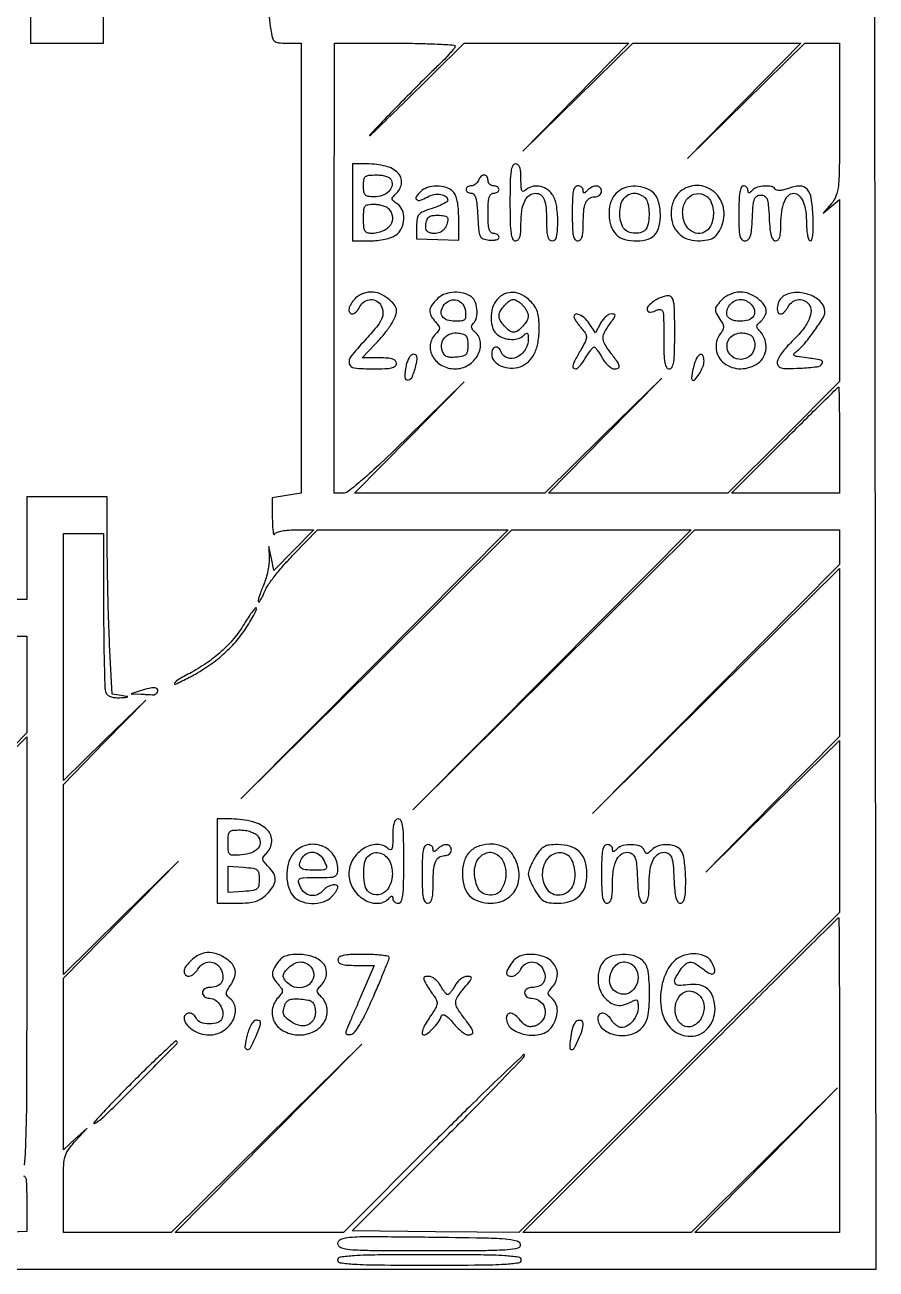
# Model space of a CAD drawing. Extents: x 24 to 558, y 17 to 570.
# Drawn here: x 325.5 to 558, y 17 to 357 of the extents above; entities that cross this region are included whole.
import ezdxf

# ---------------------------------------------------------------- set-up
doc = ezdxf.new("R2010")
doc.units = 0

msp = doc.modelspace()

# ---------------------------------------------------------------- linework, layer by layer
msp.add_lwpolyline([(24, 272.001848), (24, 17), (291.001934, 17), (558.003868, 17), (557.751934, 271.75), (557.5, 526.5), (290.75, 526.751848), (24, 527.003697)], close=True)
for points in [[(327, 434.5), (327, 352), (337, 352), (347, 352), (347, 379.144605)], [(316.5, 190), (326, 190), (326, 176.762943), (326, 163.525887), (312.25, 149.512967)]]:
    msp.add_lwpolyline(points)
for points in [[(392.253237, 359.147236, 0.024962), (392.641848, 355.75, 0.022536), (393.123008, 353.480004, 0.156488), (393.722959, 352.532351, 0.153675), (394.767743, 352.101692, 0.021507), (397.130842, 352), (401, 352), (401, 290.511818), (401, 229.023635), (397, 228.384009), (393, 227.744384), (393.078947, 222.122192, 0.008655), (393.144065, 220.045748, 0.020997), (393.282867, 218.518706, 0.050647), (393.464834, 217.754787, 0.692617), (393.662281, 217.75, -0.200377), (394.180535, 218.274883, -0.044533), (395.408686, 218.664545, -0.035848), (397.130889, 218.918769, -0.018725), (399.299173, 219), (404.43168, 219), (398.96584, 213.453964), (393.5, 207.907928), (392.832799, 211.203964), (392.165599, 214.5), (392.216951, 211, -0.03846), (392.116187, 209.382371, -0.020099), (391.755979, 207.394812, -0.01987), (391.220269, 205.374629, -0.028636), (390.575571, 203.641914, 0.012405), (389.957582, 202.132702, 0.018949), (389.504622, 200.792598, 0.013996), (389.212122, 199.693347, 0.26), (389.306817, 199.35985, 0.453294), (389.543138, 199.375418, 0.028724), (389.983794, 200.024521, 0.026751), (390.492706, 200.9891, 0.014689), (391.016046, 202.217935, -0.059323), (391.921159, 203.907725, -0.01355), (393.854435, 206.518706, -0.013832), (396.263442, 209.42497, -0.013075), (398.873828, 212.25), (405.446361, 219), (431.468043, 219), (457.489726, 219), (420.994864, 182.25), (384.500002, 145.5), (421.505002, 182.25), (458.510001, 219), (483.000066, 219), (507.490131, 219), (469.495067, 180.75), (431.500002, 142.5), (470.004809, 180.75), (508.509617, 219), (528.254808, 219), (548, 219), (548, 214.255436), (548, 209.510871), (514.25, 175.505437), (480.5, 141.500003), (514.25, 174.994404), (548, 208.488805), (548, 185.504277), (548, 162.519748), (529.75, 144.009884), (511.5, 125.50002), (529.75, 143.489591), (548, 161.479163), (548, 137.98532), (548, 114.491477), (504.226428, 70.726384), (460.452856, 26.961292), (437.654799, 27.230646), (414.856741, 27.5), (438.402244, 51, 0.001924), (447.430811, 60.080753, 0.003107), (455.03893, 67.888422, 0.000563), (461.692232, 74.817249, 0.186537), (461.973874, 75.492499, 0.669538), (461.700637, 75.613582, 0.000581), (454.719852, 68.925343, 0.003153), (446.735949, 61.160852, 0.001832), (437.242645, 51.742499), (412.48529, 27), (389.499998, 27), (366.514707, 27), (392.00735, 52.75), (417.499993, 78.5), (391.492919, 52.75), (365.485845, 27), (350.742923, 27), (336, 27), (336, 37.702393, -0.004739), (336.066358, 44.703233, -0.051373), (336.408738, 47.504696, -0.096011), (337.288219, 49.497053, -0.033713), (339.25, 51.950297), (342.5, 55.495808), (339.25, 52.560813), (336, 49.625818), (336, 73.051537), (336, 96.477256), (351.75, 112.488613), (367.5, 128.499969), (351.75, 113.012084), (336, 97.5242), (336, 123.496453), (336, 149.468706), (347.25, 160.98431), (358.5, 172.499914), (347.25, 161.517011), (336, 150.534108), (336, 184.267054), (336, 218), (341.5, 218), (347, 218), (347, 197.081787, 0.002705), (347.043987, 188.951204, 0.004038), (347.178303, 181.84365, 0.001767), (347.363244, 175.782843, 0.083284), (347.606989, 174.581787, 0.123287), (348.07503, 173.914603, 0.08746), (348.86294, 173.443118, 0.067002), (349.963344, 173.184348, 0.036214), (351.356989, 173.149832, 0.001251), (353.341751, 173.249428, 0.186713), (353.546942, 173.341509, 0.609118), (353.513243, 173.445143, 0.002178), (351.902552, 173.701534), (349.305104, 174.103404), (348.652552, 187.709814, -0.003714), (348.402322, 193.885692, -0.002214), (348.191687, 201.23852, -0.002216), (348.046741, 208.56631, -0.003836), (348, 214.658112), (348, 228), (337, 228), (326, 228), (326, 214), (326, 200), (316.5, 200)], [(312.25, 148.98613), (326, 162.472213), (326, 103.596349, -0.000577), (325.958384, 67.507405, -0.006684), (325.736783, 53.371031, -0.010172), (325.343313, 45.410214, -0.213001)], [(325.161169, 42.533142, -0.214521), (325.714135, 41.815712, -0.053583), (325.953481, 39.940589, -0.004973), (326, 35.263549), (326, 27.31312), (310.25, 26.659891, -0.003283)]]:
    msp.add_lwpolyline(points, format="xyb")
for points in [[(443, 351.148951, -0.174954), (442.814824, 350.635937, -0.008327), (441.604688, 349.226485, -0.012821), (440.069945, 347.584827, -0.0088), (438.25, 345.799475, 0.006387), (435.719027, 343.340469, 0.001611), (431.664907, 339.273557, 0.001644), (427.061539, 334.595141, 0.001659), (422.502873, 329.900524, 0.005627), (419.61573, 326.839268, 0.951849), (419.708234, 326.745118, 0.011484), (422.345117, 329.202734, 0.001142), (428.513595, 335.25), (445.521442, 352), (467.997786, 352), (490.47413, 352), (475.987084, 337.25), (461.500038, 322.5), (476.512126, 337.25), (491.524214, 352), (514.500007, 352), (537.4758, 352), (521.987916, 336.25), (506.500031, 320.5), (522.511387, 336.25), (538.522744, 352), (543.261372, 352), (548, 352), (548, 331.314451, -0.001809), (547.952294, 318.12695, -0.022321), (547.6919, 313.111262, -0.062943), (547.048512, 310.263853, -0.093677), (545.75, 308.071605), (543.5, 305.514308), (545.75, 307.412142), (548, 309.309975), (548, 284.416715), (548, 259.523456), (532.7621, 244.261728), (517.5242, 229), (493.0242, 229), (468.5242, 229), (484.012084, 244.75), (499.499969, 260.5), (483.488613, 244.75), (467.477256, 229), (441.501131, 229), (415.525007, 229), (430.512486, 244.25), (445.499966, 259.5), (429.988255, 244.25, -0.004344), (422.819408, 237.323554, -0.012452), (417.680431, 232.681731, -0.011741), (413.872976, 229.563367, -0.16722), (412.235568, 229), (409.994592, 229), (410.01572, 290.5), (410.036849, 352), (426.518424, 352, -0.00484), (432.838141, 351.938825, -0.008058), (438.158537, 351.750004, -0.002589), (442.676392, 351.493254, -0.396184)], [(415, 308.5), (415, 298), (419.777494, 298, 0.027697), (421.802707, 298.11227, 0.027023), (423.820086, 298.447761, 0.028478), (425.580706, 298.945974, 0.069689), (426.777494, 299.556704, 0.127771), (428.357928, 301.411808, 0.102432), (429.00235, 303.964281, 0.108046), (428.570057, 306.451209, 0.157582), (427.148073, 308.1396, -0.023469), (426.055875, 308.895144, -0.22714), (425.806583, 309.383502, -0.18906), (426.008202, 309.938554, -0.015818), (427.073861, 311.073861, 0.172902), (428.406328, 313.882453, 0.228666), (427.451455, 316.506139, 0.134147), (424.054674, 318.385915, 0.059758), (418.9349, 319), (415, 319)], [(458, 308.5, 0.004841), (458.054606, 302.860051, 0.030643), (458.285714, 300, 0.072528), (458.729954, 298.493192, 0.292784), (459.5, 298, 0.190199), (460.198421, 298.27565, 0.12605), (460.667867, 299.010957, 0.063163), (460.927982, 300.354293, 0.016279), (461, 302.565741, -0.033358), (461.242378, 306.194668, -0.075766), (462.01234, 308.826396, -0.115841), (463.263646, 310.417155, -0.170015), (464.928195, 311, -0.157761), (466.387123, 310.527928, -0.146455), (467.345448, 309.277902, -0.073577), (467.86049, 306.934403, -0.017363), (468, 302.918213, 0.014442), (468.069726, 300.504676, 0.059637), (468.326247, 299.069702, 0.123436), (468.794513, 298.291443, 0.198422), (469.5, 298, 0.370993), (470.749981, 299.075496, 0.038574), (471.054282, 303.255393, 0.040787), (470.66211, 307.806097, 0.111336), (469.443296, 310.777494, 0.10565), (467.912287, 312.201676, 0.099958), (465.902549, 312.911448, 0.104704), (463.852563, 312.770992, 0.127774), (462.2, 311.8, -0.154285), (461.63867, 311.508307, -0.354686), (461.25, 311.725, -0.084697), (461.0451, 312.679231, -0.010632), (461, 314.8, 0.018678), (460.925176, 316.802278, 0.067181), (460.660714, 318.05, 0.128147), (460.19002, 318.741077, 0.181443), (459.5, 319, 0.292784), (458.729954, 318.506808, 0.072528), (458.285714, 317, 0.030643), (458.054606, 314.139949, 0.004841)], [(425.64326, 314.487265, -0.163519), (425.711377, 312.875584, -0.134185), (424.807947, 311.397762, -0.108131), (423.075965, 310.359817, -0.081295), (420.877555, 310, -0.033951), (419.279223, 310.108654, -0.169207), (418.489796, 310.510638, -0.162059), (418.102094, 311.327286, -0.030489), (418, 313, -0.032192), (418.112303, 314.742453, -0.186585), (418.544282, 315.537619, -0.156398), (419.446786, 315.912757, -0.020917), (421.531385, 316, -0.03195), (423.058917, 315.902291, -0.056252), (424.286025, 315.601813, -0.07342), (425.164106, 315.123137, -0.140593)], [(433.52381, 311.380952, 0.051635), (432.401803, 309.999751, 0.397056), (432.535689, 309.25077, 0.251676), (433.514634, 309.107956, 0.035803), (435.434046, 309.964703, -0.073155), (437.289701, 310.632303, -0.087424), (439.144955, 310.678498, -0.120455), (440.490845, 310.126418, -0.239893), (441, 309.126278, -0.247846), (440.768138, 308.687257, -0.026592), (439.751562, 308.069818, -0.027793), (438.378291, 307.428203, -0.01876), (436.75, 306.844893, 0.018761), (434.248854, 305.948891, 0.117842), (433.149635, 305.17058, 0.14664), (432.642065, 304.060559, 0.034431), (432.5, 302), (432.5, 298.5), (438.25, 298.331251), (444, 298.162502), (444, 304.009822, 0.01705), (443.907721, 306.715217, 0.03515), (443.615628, 308.811259, 0.045985), (443.129412, 310.379514, 0.09853), (442.428571, 311.428571, 0.122091), (440.54494, 312.563878, 0.076344), (437.984417, 312.943128, 0.076117), (435.419772, 312.53638, 0.119608)], [(449.361626, 314.5, -0.074185), (449.037471, 313.926569, -0.064359), (448.545909, 313.440625, -0.06686), (447.968559, 313.111903, -0.096313), (447.393011, 313, 0.070083), (446.860624, 312.925009, 0.085896), (446.409197, 312.70625, 0.100138), (446.107379, 312.381338, 0.138107), (446, 312, 0.143731), (446.111934, 311.618658, 0.099518), (446.426608, 311.29375, 0.083963), (446.897144, 311.074823, 0.067088), (447.452283, 311, -0.239244), (448.154189, 310.643755, -0.089857), (448.650165, 309.622858, -0.045136), (448.988765, 307.791216, -0.011248), (449.202283, 304.75, 0.007903), (449.450915, 300.833892, 0.089069), (449.844822, 299.334337, 0.193745), (450.649019, 298.579874, 0.064136), (452.25, 298.183578, 0.036601), (453.303493, 298.139948, 0.058686), (454.192187, 298.273366, 0.081602), (454.795321, 298.549316, 0.249719), (455, 298.933578, 0.139401), (454.884373, 299.340245, 0.100013), (454.559375, 299.686738, 0.085452), (454.073301, 299.92007, 0.069375), (453.5, 300, -0.211442), (452.784456, 300.316753, -0.118311), (452.318182, 301.166667, -0.054498), (452.066617, 302.752068, -0.01212), (452, 305.5, -0.01212), (452.066617, 308.247932, -0.054498), (452.318182, 309.833333, -0.118311), (452.784456, 310.683247, -0.211442), (453.5, 311, 0.064853), (454.073457, 311.074694, 0.082425), (454.559375, 311.29375, 0.098894), (454.884432, 311.618646, 0.148195), (455, 312, 0.148195), (454.884432, 312.381354, 0.098894), (454.559375, 312.70625, 0.082425), (454.073457, 312.925306, 0.064853), (453.5, 313, -0.099038), (452.927543, 313.114514, -0.097945), (452.440625, 313.440625, -0.097945), (452.114514, 313.927543, -0.099038), (452, 314.5, 0.066987), (451.922835, 315.073382, 0.083896), (451.697031, 315.559375, 0.099493), (451.361926, 315.884389, 0.143927), (450.968615, 316, 0.12413), (450.531511, 315.889786, 0.064334), (450.071116, 315.559375, 0.05786), (449.65847, 315.073647, 0.055615)], [(475, 305.5, 0.007659), (475.059778, 301.597782, 0.041714), (475.3, 299.5, 0.098409), (475.758417, 298.396042, 0.250296), (476.5, 298, 0.186692), (477.19518, 298.268943, 0.126985), (477.665124, 298.986369, 0.064739), (477.926908, 300.291209, 0.017177), (478, 302.418213, -0.019799), (478.146919, 306.126936, -0.077589), (478.676663, 308.348783, -0.146648), (479.647501, 309.548981, -0.15099), (481.106989, 310, 0.077727), (481.830154, 310.113102, 0.090193), (482.443928, 310.440625, 0.100779), (482.854248, 310.927938, 0.125389), (483, 311.5, 0.179393), (482.632908, 312.490223, 0.198027), (481.725702, 312.950802, 0.136045), (480.457275, 312.704692, 0.081007), (479.2, 311.8, -0.018208), (478.578624, 311.222304, -0.180052), (478.25, 311.1, -0.354955), (478.056215, 311.257401, -0.051663), (478, 311.8, 0.124206), (477.884532, 312.257657, 0.10078), (477.559375, 312.6475, 0.090584), (477.073004, 312.909471, 0.078509), (476.5, 313, 0.250296), (475.758417, 312.603958, 0.098409), (475.3, 311.5, 0.041714), (475.059778, 309.402218, 0.007659)], [(487, 311, 0.111988), (485.617058, 308.805657, 0.074688), (485.053104, 305.876551, 0.072351), (485.37092, 302.812128, 0.091055), (486.556704, 300.222506, 0.151028), (488.581102, 298.651386, 0.075238), (491.786483, 297.968156, 0.074379), (495.095167, 298.262306, 0.137926), (497.428571, 299.571429, 0.144243), (498.77588, 302.044194, 0.066891), (499.066452, 305.724253, 0.067495), (498.380411, 309.299689, 0.160207), (496.777494, 311.443296, 0.083162), (494.340242, 312.605843, 0.081288), (491.637436, 312.923279, 0.084486), (489.065024, 312.36455, 0.101079)], [(504, 311, 0.061959), (503.170227, 309.934458, 0.047312), (502.535714, 308.598214, 0.044811), (502.134919, 307.086773, 0.042437), (502, 305.5, 0.084437), (502.516116, 302.465583, 0.108554), (503.999216, 300.063925, 0.110928), (506.323584, 298.539836, 0.091285), (509.25, 298.015313, 0.036692), (511.925448, 298.224593, 0.107269), (513.644687, 298.88182, 0.11368), (514.879436, 300.166578, 0.043989), (515.962905, 302.402434, 0.161522), (516.186542, 307.594751, 0.169189), (513.249217, 311.77569, 0.178854), (508.492426, 313.088036, 0.17697)], [(520.5, 305.5, 0.006802), (520.556614, 301.33886, 0.049034), (520.806743, 299.351462, 0.135049), (521.33006, 298.374261, 0.205486), (522.202283, 298, 0.18583), (523.06512, 298.332153, 0.132303), (523.63228, 299.211608, 0.055776), (523.979435, 300.939554, 0.009808), (524.202283, 304.25, -0.008641), (524.433779, 307.812993, -0.067636), (524.791013, 309.431535, -0.172273), (525.436302, 310.207843, -0.134834), (526.5, 310.5, -0.134834), (527.563698, 310.207843, -0.172273), (528.208987, 309.431535, -0.067636), (528.566221, 307.812993, -0.008641), (528.797717, 304.25, 0.011248), (529.011235, 301.208784, 0.045136), (529.349835, 299.377142, 0.089857), (529.845811, 298.356245, 0.239244), (530.547717, 298, 0.201364), (531.215491, 298.280297, 0.117538), (531.670479, 299.03596, 0.060404), (531.927558, 300.392415, 0.016661), (532, 302.565741, -0.033273), (532.231291, 306.03751, -0.065168), (532.950955, 308.708401, -0.096018), (534.071205, 310.4005, -0.201292), (535.5, 311, -0.201292), (536.928795, 310.4005, -0.096018), (538.049045, 308.708401, -0.065168), (538.768709, 306.03751, -0.033273), (539, 302.565741, 0.021594), (539.075612, 300.815834, 0.03471), (539.307171, 299.341187, 0.038659), (539.639807, 298.275033, 0.306898), (540.04569, 298, 0.345187), (540.479269, 298.339824, 0.032234), (540.734495, 299.768116, 0.027483), (540.854336, 301.852611, 0.011736), (540.79569, 304.645606, 0.0277), (540.29604, 309.632975, 0.142836), (539.128977, 312.118494, 0.227129), (537.147517, 312.959453, 0.079068), (534.029761, 312.317335, -0.027794), (532.783149, 311.924393, -0.046539), (531.69856, 311.752959, -0.059668), (530.87247, 311.798804, -0.213819), (530.445306, 312.088496, 0.20357), (529.430053, 312.806527, 0.065112), (527.548671, 312.964708, 0.062802), (525.566038, 312.621108, 0.1227), (524.2, 311.8, -0.018208), (523.578624, 311.222304, -0.180052), (523.25, 311.1, -0.354955), (523.056215, 311.257401, -0.051663), (523, 311.8, 0.103288), (522.90439, 312.257895, 0.098848), (522.632812, 312.6475, 0.096889), (522.227126, 312.908575, 0.094945), (521.75, 313, 0.307648), (521.16808, 312.604516, 0.053003), (520.791667, 311.25, 0.032129), (520.564268, 309.004222, 0.009169)], [(494.8, 309.8, -0.133167), (495.579321, 308.440852, -0.045986), (495.951976, 306.188143, -0.044999), (495.907621, 303.711158, -0.064731), (495.393011, 301.581787, -0.188315), (494.42255, 300.516131, -0.099899), (492.671155, 300.048893, -0.090756), (490.719455, 300.283131, -0.121831), (489.2, 301.2, -0.093371), (488.738524, 301.875704, -0.035226), (488.3525, 302.958125, -0.033385), (488.088524, 304.225174, -0.034678), (488, 305.5, -0.058635), (488.268579, 307.782389, -0.098952), (489.071678, 309.526442, -0.120083), (490.350882, 310.610428, -0.116512), (492, 311, -0.062206), (492.700322, 310.912533, -0.039117), (493.4825, 310.6475, -0.038823), (494.223325, 310.259462, -0.056383)], [(511.615219, 310.234687, -0.128389), (512.753093, 308.970574, -0.074063), (513.419964, 307.021441, -0.067367), (513.527096, 304.756596, -0.069124), (513.024981, 302.565706, -0.148505), (511.519545, 300.618656, -0.177881), (509.296366, 300.013692, -0.163514), (507.067633, 300.983844, -0.125598), (505.589533, 303.20971, -0.114368), (505.212878, 306.665658, -0.148525), (506.487962, 309.566915, -0.186274), (508.903047, 310.865948, -0.178792)], [(424.8, 306.8, -0.163189), (425.900043, 304.590109, -0.188829), (425.355748, 302.315933, -0.146467), (423.203881, 300.604968, -0.09551), (420.065741, 300, -0.087865), (418.997483, 300.189185, -0.188053), (418.379109, 300.734088, -0.102378), (418.074736, 301.822576, -0.017157), (418, 304, -0.015833), (418.075912, 306.396588, -0.13771), (418.425, 307.392857, -0.202087), (419.181052, 307.868199, -0.040638), (420.8, 308, -0.038105), (421.960023, 307.911466, -0.034792), (423.13, 307.6475, -0.036597), (424.142664, 307.260981, -0.087124)], [(441, 304.081787, -0.076373), (440.745877, 302.427795, -0.10509), (440.008235, 301.122314, -0.113064), (438.851464, 300.293161, -0.099509), (437.393011, 300, -0.049496), (436.313719, 300.107103, -0.114476), (435.57632, 300.44153, -0.13969), (435.149677, 301.015186, -0.09072), (435, 301.833333, -0.03271), (435.049166, 302.584091, -0.032464), (435.195833, 303.323958, -0.034257), (435.4101, 303.951373, -0.097261), (435.666667, 304.333333, -0.162397), (436.775555, 304.887456, -0.047176), (438.710038, 304.978737, -0.047984), (440.497541, 304.721321, -0.345846)], [(415.654988, 282.171259, 0.028703), (415.021601, 281.385074, 0.029174), (414.486153, 280.535654, 0.030498), (414.111052, 279.745343, 0.095833), (414, 279.171259, 0.178859), (414.325097, 278.291521, 0.290906), (415.06106, 278.066551, 0.141934), (416.076995, 278.691539, 0.061554), (417, 280, -0.123437), (418.250718, 281.377964, -0.13717), (419.955095, 281.934271, -0.144615), (421.633663, 281.515693, -0.141977), (422.829689, 280.25, -0.110632), (423.307088, 278.416109, -0.119533), (422.934059, 276.609656, -0.063602), (421.496894, 274.360588, -0.012852), (418.359255, 270.792841, 0.016616), (414.521272, 266.361925, 0.241719), (414.10979, 264.395189, 0.310874), (415.476758, 263.244048, 0.024278), (420.5, 263, 0.00942), (423.824386, 263.06264, 0.047315), (425.666667, 263.307692, 0.108427), (426.642085, 263.770252, 0.232029), (427, 264.5, 0.193428), (426.718163, 265.201276, 0.12509), (425.966175, 265.670263, 0.061751), (424.587114, 265.928917, 0.015516), (422.297052, 266), (417.594104, 266), (421.17882, 269.75, 0.01902), (423.616085, 272.50194, 0.030479), (425.453355, 275.043859, 0.035964), (426.640922, 277.254209, 0.105672), (427, 278.934259, 0.173711), (426.425066, 280.53918, 0.061504), (424.629486, 282.24567, 0.059376), (422.325808, 283.560081, 0.100306), (420.154988, 284, 0.055405), (418.944267, 283.865428, 0.041175), (417.659545, 283.462807, 0.041998), (416.495974, 282.871832, 0.070451)], [(438, 282, 0.045046), (436.589813, 280.309936, 0.136496), (436.10318, 278.90762, 0.146179), (436.425603, 277.515541, 0.054469), (437.615292, 275.872604, -0.024586), (438.511174, 274.779138, -0.160671), (438.730584, 274.113973, -0.169755), (438.504958, 273.468561, -0.028205), (437.615292, 272.472435, 0.169508), (436.229673, 269.600869, 0.158984), (436.883179, 266.402941, 0.139679), (439.419935, 263.911789, 0.125342), (443, 263, 0.139904), (446.604063, 264.028579, 0.129893), (449.245088, 266.827122, 0.150277), (449.937891, 270.248576, 0.197389), (448.457618, 273.035174, -0.046596), (447.818201, 273.675168, -0.120521), (447.535154, 274.258232, -0.155155), (447.588313, 274.811415, -0.095726), (447.957618, 275.357618, 0.146663), (448.863714, 277.039535, 0.080072), (448.965559, 279.401343, 0.081219), (448.324534, 281.640764, 0.161001), (447.065741, 282.964816, 0.074905), (444.710783, 283.802798, 0.074728), (442.211495, 283.91072, 0.077734), (439.877523, 283.286878, 0.092528)], [(454.502722, 282.003008, 0.112076), (453.240163, 279.758213, 0.07571), (452.83454, 276.837414, 0.079265), (453.313305, 274.070566, 0.153664), (454.630475, 272.280936, 0.081197), (456.415269, 271.375817, 0.074137), (458.453223, 271.048414, 0.079261), (460.368799, 271.331858, 0.120657), (461.8, 272.2, -0.043912), (462.404066, 272.706356, -0.338229), (462.75, 272.691667, -0.201593), (462.956017, 272.294205, -0.02009), (463, 271.2, -0.14073), (462.152289, 268.247817, -0.139859), (459.865901, 266.186678, -0.189189), (457.330363, 265.978908, -0.232085), (455.608704, 267.577319, 0.104103), (454.89321, 268.684145, 0.259363), (453.998291, 268.943352, 0.244172), (453.262614, 268.317909, 0.097113), (453, 266.978561, 0.181866), (453.685275, 265.156869, 0.110361), (455.566744, 263.781128, 0.09381), (458.151308, 263.191054, 0.094167), (460.769037, 263.587735, 0.102603), (463.041149, 264.957939, 0.092849), (464.677779, 267.163099, 0.07373), (465.658056, 270.264726, 0.038982), (465.985258, 274.295455, 0.02366), (465.874056, 276.807608, 0.058334), (465.493368, 278.610617, 0.069211), (464.756162, 280.088083, 0.046127), (463.545455, 281.545455, 0.075441), (461.249323, 283.236543, 0.108839), (458.825225, 283.900601, 0.119143), (456.507107, 283.462919, 0.103227)], [(497.205776, 281.431578, 0.066994), (495.762411, 280.100894, 0.264557), (495.559917, 278.955257, 0.362586), (496.390245, 278.465634, 0.082311), (498.060688, 279.032479, -0.152409), (499.115937, 279.234229, -0.310458), (499.723597, 278.705952, -0.05979), (499.961527, 276.93675, -0.003561), (500, 271.535184, 0.006393), (500.057559, 267.033884, 0.037115), (500.293936, 264.672531, 0.088624), (500.747684, 263.432376, 0.266894), (501.5, 263, 0.286822), (502.26579, 263.47867, 0.076301), (502.7125, 264.916667, 0.032071), (502.944758, 267.649956, 0.005163), (503, 273, 0.004327), (502.94958, 278.825607, 0.039671), (502.705563, 281.343525, 0.124157), (502.165092, 282.544223, 0.229082), (501.222506, 283, 0.065041), (500.382955, 282.890326, 0.028125), (499.309376, 282.539276, 0.027245), (498.193584, 282.031942, 0.032459)], [(516, 282, 0.027632), (514.568628, 280.40103, 0.142783), (514.12067, 279.315113, 0.149517), (514.336965, 278.185794, 0.031246), (515.400087, 276.446109, -0.033417), (516.098099, 275.292668, -0.119918), (516.300173, 274.462235, -0.122712), (516.095962, 273.642687, -0.035757), (515.400087, 272.532473, 0.193477), (514.323925, 268.302709, 0.198139), (516.489118, 264.558584, 0.167763), (521.037625, 263.03685, 0.151502), (525.777494, 264.556704, 0.118893), (527.273341, 266.251554, 0.101423), (527.943355, 268.544595, 0.098774), (527.663923, 270.968345, 0.106366), (526.474772, 273.027877, -0.024584), (525.651231, 274.033041, -0.160673), (525.449543, 274.64447, -0.186416), (525.666378, 275.205847, -0.035232), (526.474772, 275.979062, 0.047461), (527.058364, 276.5652, 0.041282), (527.551964, 277.27771, 0.043391), (527.890575, 278.003341, 0.087694), (528, 278.622445, 0.158484), (527.415908, 280.418908, 0.07188), (525.670782, 282.210643, 0.067795), (523.338425, 283.545065, 0.09637), (521, 284, 0.055778), (519.697963, 283.854296, 0.039427), (518.291667, 283.416667, 0.039751), (516.98872, 282.771179, 0.061571)], [(532.75, 282.919901, 0.134707), (531.644934, 281.792923, 0.087603), (531.045232, 280.059188, 0.119186), (531.162176, 278.581873, 0.324342), (531.964816, 278, 0.149836), (532.409137, 278.136208, 0.045472), (532.960638, 278.5875, 0.040999), (533.519262, 279.234579, 0.034718), (534, 280, -0.12265), (535.242711, 281.37342, -0.136683), (536.935154, 281.933445, -0.142258), (538.622592, 281.529888, -0.136648), (539.862683, 280.280888, -0.164694), (540.215398, 278.382986, -0.083612), (539.466928, 276.042743, -0.057004), (537.608599, 273.268874, -0.025264), (534.585319, 270.053833, 0.024551), (533.212954, 268.59858, 0.028017), (532.053188, 267.076085, 0.028882), (531.228763, 265.692006, 0.120444), (531, 264.756116, 0.149805), (531.293679, 263.797911, 0.185155), (532.053689, 263.266911, 0.065321), (533.649137, 263.085504, 0.00759), (537.25, 263.202283, 0.016708), (541.886883, 263.578749, 0.222622), (543.306307, 264.453945, 0.526114), (542.93299, 265.366106, 0.025243), (539.083659, 266, -0.006013), (536.353563, 266.342387, -0.131254), (535.616881, 266.651944, -0.434265), (535.574246, 267.111064, -0.039572), (536.500383, 268, 0.049163), (538.660422, 270.154215, 0.018745), (541.239087, 273.539141, 0.014212), (543.525904, 276.990974, 0.140077), (544, 278.650038, 0.197863), (542.919415, 281.273767, 0.107078), (539.943269, 283.207061, 0.095956), (536.126796, 283.867771, 0.127562)], [(445.816422, 278.75, -0.032775), (445.89332, 277.182929, -0.196101), (445.578628, 276.446395, -0.172348), (444.810314, 276.086205, -0.024265), (443.035038, 276, -0.08037), (440.841358, 276.354903, -0.169236), (439.491506, 277.394085, -0.204138), (439.224312, 278.89066, -0.117197), (440.050619, 280.560992, -0.131792), (441.699232, 281.728019, -0.166066), (443.557211, 281.774096, -0.163181), (445.078328, 280.670041, -0.126895)], [(461.428571, 280.428571, -0.03837), (462.029918, 279.727098, -0.034891), (462.538393, 278.920089, -0.036688), (462.889692, 278.131618, -0.086666), (463, 277.5, -0.136878), (462.648524, 276.240153, -0.04566), (461.501969, 274.685285, -0.045171), (460.11674, 273.384754, -0.167437), (459, 273, -0.167437), (457.88326, 273.384754, -0.045171), (456.498031, 274.685285, -0.04566), (455.351476, 276.240153, -0.136878), (455, 277.5, -0.136878), (455.351476, 278.759847, -0.04566), (456.498031, 280.314715, -0.045171), (457.88326, 281.615246, -0.167437), (459, 282, -0.115276), (459.43231, 281.898988, -0.028815), (460.066964, 281.538393, -0.027899), (460.764035, 281.030055, -0.024887)], [(523.989431, 280.512735, -0.120803), (524.785846, 278.8736, -0.201908), (524.505796, 277.390379, -0.166496), (523.159969, 276.354995, -0.081628), (521, 276, -0.041321), (519.727757, 276.10532, -0.057153), (518.627829, 276.420861, -0.06885), (517.804215, 276.904576, -0.134775), (517.35674, 277.512735, -0.157602), (517.278052, 278.97461, -0.106172), (518.041558, 280.47615, -0.099938), (519.405513, 281.600999, -0.123219), (521, 282, -0.07096), (521.762354, 281.891259, -0.044601), (522.602128, 281.563116, -0.043955), (523.387783, 281.081962, -0.060251)], [(475.593087, 276.75, 0.022049), (475.973869, 276.144431, 0.008284), (476.557844, 275.329859, 0.008188), (477.223799, 274.462741, 0.009856), (477.878769, 273.670797, -0.056293), (478.675556, 272.501772, -0.151068), (478.859652, 271.523031, -0.089817), (478.491536, 270.303264, -0.012495), (477.226665, 267.972679, 0.00616), (475.639941, 265.135403, 0.06134), (475.14181, 263.87016, 0.263131), (475.303192, 263.268495, 0.201186), (475.943464, 263, 0.181818), (476.414818, 263.177262, 0.028933), (477.130353, 263.88125, 0.028862), (477.911458, 264.851185, 0.021679), (478.659071, 266, -0.012414), (479.376869, 267.149008, -0.018316), (480.067626, 268.116893, -0.013812), (480.67618, 268.863167, -0.221234), (480.965608, 268.993677, -0.218961), (481.252406, 268.857624, -0.013956), (481.843422, 268.109819, -0.018394), (482.511999, 267.141164, -0.012502), (483.20349, 265.993677, 0.036019), (483.969458, 264.848055, 0.041293), (484.860867, 263.879393, 0.04563), (485.74154, 263.205485, 0.141425), (486.45349, 263, 0.097036), (487.550333, 263.21489, 0.368814), (487.846618, 263.787926, 0.097905), (487.334778, 264.919844, 0.007936), (485.389095, 267.556517, -0.031694), (483.830289, 269.893542, -0.138771), (483.42501, 271.486798, -0.126623), (483.896786, 273.136157, -0.024559), (485.607843, 275.75, 0.009056), (486.558341, 277.108191, 0.14399), (486.726316, 277.638991, 0.366528), (486.496942, 277.92138, 0.046528), (485.653909, 278, 0.128318), (484.947149, 277.815584, 0.052699), (484.132197, 277.238959, 0.047503), (483.343461, 276.400383, 0.044334), (482.706428, 275.409221), (481.348982, 272.818441), (479.651438, 275.409221, 0.075892), (478.218491, 277.005495, 0.092433), (476.461987, 277.972909, 0.334225), (475.631948, 277.692286, 0.286717)], [(446.5, 269.5, -0.034989), (446.38295, 267.829391, -0.157147), (445.960707, 266.958939, -0.148553), (445.094628, 266.47169, -0.03021), (443.335474, 266.193016, -0.030885), (441.713119, 266.136285, -0.103328), (440.682736, 266.380502, -0.135893), (439.995821, 266.969467, -0.071259), (439.502855, 267.991004, -0.119999), (439.368555, 269.949195, -0.143953), (440.179487, 271.60121, -0.13562), (441.803251, 272.616828, -0.101614), (443.914404, 272.800558, -0.048389), (445.257539, 272.51087, -0.150405), (446.009487, 271.987889, -0.132641), (446.391065, 271.087337, -0.034273)], [(524.84497, 270.056028, -0.185974), (524.215096, 267.335542, -0.183006), (521.918103, 265.718054, -0.189295), (519.187077, 266.054696, -0.194046), (517.450501, 268.155958, -0.129141), (517.356311, 270.02056, -0.140712), (518.20218, 271.62189, -0.129552), (519.837856, 272.61926, -0.101754), (521.914404, 272.800558, -0.053835), (523.13768, 272.52278, -0.105836), (523.988541, 272.010731, -0.109547), (524.537109, 271.208794, -0.060447)], [(429.618056, 263.840278, 0.043244), (429.267117, 260.690569, 0.465317), (430.110479, 259.944463, 0.268504), (431.351789, 260.930696, 0.035842), (432.389944, 264.25, 0.025555), (432.628033, 265.555656, 0.098853), (432.572532, 266.37307, 0.186629), (432.239416, 266.826248, 0.142939), (431.644052, 267, 0.187919), (431.064115, 266.774059, 0.064496), (430.473869, 266.071832, 0.053201), (429.962518, 265.049668, 0.040062)], [(508.179153, 263.75, 0.015109), (507.874226, 262.468766, 0.0212), (507.685709, 261.308274, 0.0182), (507.607642, 260.361257, 0.192076), (507.732322, 260.001572, 0.450509), (508.447082, 259.993684, 0.04336), (509.632521, 261.557555, 0.04144), (510.672352, 263.559211, 0.099396), (511, 265.19113, 0.105042), (510.693884, 266.632171, 0.430027), (509.941806, 266.898144, 0.166182), (508.963975, 265.887958, 0.044005)], [(548, 243.5), (548, 229), (533.262935, 229), (518.52587, 229), (533, 243.5, -0.000851), (538.568548, 249.059551, -0.0014), (543.299592, 253.740625, -0.000112), (547.554631, 257.925346, -0.19669), (547.737065, 258, -0.408535), (547.844752, 257.894385, -0.000324), (547.922763, 253.740625, -0.002834), (547.981105, 249.060021, -0.001699)], [(385.706607, 193.795172, -0.035428), (382.91508, 189.751747, -0.036189), (379.598874, 186.173563, -0.034581), (375.658821, 182.975013, -0.027314), (371, 180.066175, 0.004959), (367.157182, 177.899217, 0.148975), (366.406907, 177.096516, 0.712094), (366.666943, 176.834556, 0.006128), (370.29966, 178.637856, 0.027805), (374.961696, 181.360786, 0.030945), (379.120949, 184.497066, 0.032285), (382.699896, 187.984902, 0.036955), (385.627825, 191.758539, 0.009602), (386.961715, 193.854392, 0.015414), (388.008569, 195.696592, 0.009251), (388.78453, 197.233949, 0.318764), (388.720115, 197.613218, 0.427811), (388.416873, 197.606212, 0.017758), (387.638083, 196.688482, 0.021371), (386.71356, 195.408237, 0.01232)], [(357, 175), (354.5, 174.19936), (357.25, 174.09968, -0.001612), (358.356035, 174.056019, -0.001887), (359.405156, 174.00725, -0.001663), (360.291744, 173.959726, -0.011551), (360.725, 173.925, 0.136666), (361.028942, 173.976726, 0.076449), (361.342292, 174.187813, 0.06671), (361.617283, 174.519541, 0.059365), (361.808333, 174.925, 0.290821), (361.64974, 175.561269, 0.188406), (360.924557, 175.857702, 0.065025), (359.40171, 175.682923, 0.016451)], [(378, 128.5), (378, 117), (383.545455, 117, 0.017721), (386.538136, 117.106098, 0.056767), (388.497406, 117.471311, 0.074196), (390.027486, 118.202554, 0.047901), (391.545455, 119.454545, 0.048767), (393.274886, 121.558784, 0.134628), (393.878282, 123.36244, 0.14791), (393.45261, 125.113251, 0.063386), (391.964286, 127.035714, -0.020379), (390.838575, 128.25713, -0.142145), (390.509967, 128.990033, -0.190985), (390.675624, 129.671903, -0.042437), (391.464286, 130.607143, 0.18282), (392.93015, 133.856811, 0.216993), (391.737768, 136.974865, 0.130802), (387.754421, 139.245304, 0.064571), (381.9349, 140), (378, 140)], [(426, 135.3, -0.0096), (425.954404, 132.925377, -0.073105), (425.75, 131.829167, -0.330343), (425.355767, 131.558074, -0.189643), (424.8, 131.8, 0.203206), (421.725446, 133.043891, 0.137205), (418.04992, 131.95021, 0.118163), (415.078127, 128.90769, 0.13542), (414, 125, 0.13542), (415.078127, 121.09231, 0.118163), (418.04992, 118.04979, 0.137205), (421.725446, 116.956109, 0.203206), (424.8, 118.2, -0.018208), (425.421376, 118.777696, -0.180052), (425.75, 118.9, -0.354955), (425.943785, 118.742599, -0.051663), (426, 118.2, 0.124206), (426.115468, 117.742343, 0.10078), (426.440625, 117.3525, 0.090584), (426.926996, 117.090529, 0.078509), (427.5, 117, 0.303591), (428.27813, 117.520434, 0.065619), (428.717391, 119.166667, 0.028132), (428.946491, 122.280025, 0.004301), (429, 128.5, 0.004301), (428.946491, 134.719975, 0.028132), (428.717391, 137.833333, 0.065619), (428.27813, 139.479566, 0.303591), (427.5, 140, 0.193359), (426.798783, 139.718295, 0.125112), (426.329787, 138.966667, 0.061781), (426.071102, 137.588372, 0.015532)], [(389.069567, 135.416177, -0.157335), (389.763567, 133.681709, -0.195063), (389.226262, 132.042726, -0.132379), (387.416334, 130.78984, -0.064441), (384.648723, 130.189635, -0.017366), (382.342553, 130.073932, -0.187934), (381.484411, 130.393155, -0.19441), (381.083984, 131.203197, -0.01877), (381, 133.439635, -0.02082), (381.089988, 135.599848, -0.170573), (381.487164, 136.486469, -0.180889), (382.339363, 136.902166, -0.023986), (384.377555, 137, -0.041928), (385.768801, 136.883131, -0.039504), (387.150017, 136.535475, -0.042054), (388.325523, 136.025113, -0.096399)], [(399.038955, 130.811439, 0.108463), (397.621616, 128.414145, 0.069178), (397.040343, 125.2148, 0.068024), (397.352202, 121.91574, 0.09552), (398.556704, 119.222506, 0.148188), (400.631064, 117.594058, 0.083904), (403.786533, 116.941592, 0.08274), (407.026487, 117.360633, 0.13621), (409.345012, 118.828741, 0.016815), (409.978685, 119.578114, 0.02089), (410.513847, 120.317471, 0.019706), (410.905409, 120.962834, 0.127166), (411, 121.328741, 0.334646), (410.563319, 121.908125, 0.121433), (409.46973, 121.94903, 0.080464), (408.091325, 121.422507, 0.088383), (407, 120.5, -0.111423), (405.548922, 119.382757, -0.127404), (403.829966, 119.068597, -0.131198), (402.212187, 119.629206, -0.121826), (401.035184, 120.934259, -0.036989), (400.211889, 122.79053, -0.340459), (400.465901, 123.575952, -0.144155), (401.59174, 123.943266, -0.007258), (405.5, 124, 0.009047), (408.796623, 124.059655, 0.089338), (410.146266, 124.353522, 0.211429), (410.780937, 125.019301, 0.086405), (411, 126.277494, 0.151225), (409.803565, 130.142828, 0.153212), (406.637891, 132.632267, 0.151189), (402.583202, 132.884877, 0.146762)], [(434, 125, 0.006994), (434.05863, 120.808516, 0.039364), (434.296875, 118.583333, 0.093584), (434.753078, 117.413981, 0.258593), (435.5, 117, 0.198422), (436.205487, 117.291443, 0.123436), (436.673753, 118.069702, 0.059637), (436.930274, 119.504676, 0.014442), (437, 121.918213, -0.017385), (437.140117, 125.946814, -0.07451), (437.658962, 128.285932, -0.148291), (438.627619, 129.530275, -0.154947), (440.106989, 130, 0.077727), (440.830154, 130.113102, 0.090193), (441.443928, 130.440625, 0.100779), (441.854248, 130.927938, 0.125389), (442, 131.5, 0.179393), (441.632908, 132.490223, 0.198027), (440.725702, 132.950802, 0.136045), (439.457275, 132.704692, 0.081007), (438.2, 131.8, -0.018208), (437.578624, 131.222304, -0.180052), (437.25, 131.1, -0.354955), (437.056215, 131.257401, -0.051663), (437, 131.8, 0.124206), (436.884532, 132.257657, 0.10078), (436.559375, 132.6475, 0.090584), (436.073004, 132.909471, 0.078509), (435.5, 133, 0.258593), (434.753078, 132.586019, 0.093584), (434.296875, 131.416667, 0.039364), (434.05863, 129.191484, 0.006994)], [(447, 131, 0.062946), (446.126392, 129.873608, 0.053099), (445.5, 128.5, 0.047331), (445.124499, 126.875501, 0.033154), (445, 125, 0.072362), (445.503842, 121.536846, 0.122272), (446.984216, 119.023417, 0.123973), (449.451085, 117.516078, 0.075595), (452.845012, 117, 0.136628), (457.0844, 118.180479, 0.155316), (459.854094, 121.341718, 0.141436), (460.434996, 125.774704, 0.107746), (458.676947, 130.370289, 0.1403), (456.445824, 132.295682, 0.095115), (453.167768, 133.110171, 0.091851), (449.716078, 132.661319, 0.118778)], [(464.98904, 129.75, 0.0185), (464.230542, 128.395687, 0.019582), (463.58956, 127.014063, 0.019624), (463.133048, 125.786276, 0.079349), (463.007476, 125, 0.079349), (463.133048, 124.213724, 0.019624), (463.58956, 122.985937, 0.019582), (464.230542, 121.604313, 0.0185), (464.98904, 120.25, 0.032759), (466.218482, 118.502219, 0.099222), (467.330797, 117.575776, 0.095481), (468.739362, 117.130314, 0.028987), (470.985302, 117, 0.071948), (474.487325, 117.506547, 0.12494), (476.998508, 118.997822, 0.125106), (478.492302, 121.50462, 0.072245), (479, 125, 0.072245), (478.492302, 128.49538, 0.125106), (476.998508, 131.002178, 0.12494), (474.487325, 132.493453, 0.071948), (470.985302, 133, 0.028987), (468.739362, 132.869686, 0.095481), (467.330797, 132.424224, 0.099222), (466.218482, 131.497781, 0.032759)], [(483, 125, 0.006994), (483.05863, 120.808516, 0.039364), (483.296875, 118.583333, 0.093584), (483.753078, 117.413981, 0.258593), (484.5, 117, 0.207245), (485.212425, 117.308546, 0.120077), (485.679364, 118.134812, 0.056098), (485.932441, 119.670892, 0.012803), (486, 122.30887, -0.036352), (486.28641, 126.243085, -0.086635), (487.200141, 129.017234, -0.140452), (488.666464, 130.529121, -0.179439), (490.566097, 130.848402, -0.143154), (491.577557, 130.330849, -0.128079), (492.204091, 129.328609, -0.056181), (492.565779, 127.464834, -0.008898), (492.79569, 123.739662, 0.010006), (493.00805, 120.418636, 0.04257), (493.342266, 118.459397, 0.086621), (493.835605, 117.374714, 0.247667), (494.54569, 117, 0.218132), (495.228774, 117.312892, 0.111546), (495.681515, 118.16261, 0.053772), (495.931889, 119.714668, 0.013125), (496, 122.30887, -0.036352), (496.28641, 126.243085, -0.086635), (497.200141, 129.017234, -0.140452), (498.666464, 130.529121, -0.179439), (500.566097, 130.848402, -0.143154), (501.577557, 130.330849, -0.128079), (502.204091, 129.328609, -0.056181), (502.565779, 127.464834, -0.008898), (502.79569, 123.739662, 0.010006), (503.00805, 120.418636, 0.04257), (503.342266, 118.459397, 0.086621), (503.835605, 117.374714, 0.247667), (504.54569, 117, 0.234284), (505.240382, 117.344415, 0.10411), (505.69006, 118.292718, 0.04814), (505.935149, 120.043164, 0.010727), (506, 123.065741, 0.01543), (505.923942, 125.529812, 0.016744), (505.695915, 127.91786, 0.01644), (505.366021, 129.94199, 0.074377), (504.964816, 131.065741, 0.166753), (503.524712, 132.404475, 0.091021), (501.153227, 132.9771, 0.086173), (498.605822, 132.678881, 0.124878), (496.668556, 131.525699, -0.018033), (495.803667, 130.721045, -0.180232), (495.348321, 130.551397, -0.267832), (494.996566, 130.754381, -0.039427), (494.628512, 131.525699, 0.225103), (493.548861, 132.555072, 0.070574), (491.291503, 132.960768, 0.067246), (488.855411, 132.722786, 0.139323), (487.2, 131.8, -0.018208), (486.578624, 131.222304, -0.180052), (486.25, 131.1, -0.354955), (486.056215, 131.257401, -0.051663), (486, 131.8, 0.124206), (485.884532, 132.257657, 0.10078), (485.559375, 132.6475, 0.090584), (485.073004, 132.909471, 0.078509), (484.5, 133, 0.258593), (483.753078, 132.586019, 0.093584), (483.296875, 131.416667, 0.039364), (483.05863, 129.191484, 0.006994)], [(406.964816, 129.065741, -0.022351), (407.84846, 127.220953, -0.267432), (407.75698, 126.466251, -0.219738), (407.029633, 126.07367, -0.015585), (404.666667, 126, -0.025116), (402.064238, 126.13081, -0.155223), (400.850322, 126.656153, -0.267864), (400.52566, 127.60111, -0.074863), (401.070368, 129.131483, -0.131378), (402.312996, 130.458269, -0.142971), (404.01173, 130.93365, -0.141302), (405.714509, 130.421996, -0.127371)], [(425.373531, 127.890432, -0.110116), (425.82402, 124.073275, -0.136936), (424.523179, 120.759311, -0.1958), (422.089578, 119.307621, -0.214155), (419.452012, 120.039826, -0.167062), (418.411757, 121.747983, -0.048572), (418.041034, 124.85194, -0.048704), (418.278555, 127.990849, -0.154344), (419.238321, 129.838321, -0.13781), (420.828964, 130.731204, -0.137109), (422.655275, 130.667422, -0.125812), (424.300799, 129.640943, -0.106887)], [(456.422918, 127.75, -0.085468), (456.880111, 125.02733, -0.082426), (456.410987, 122.271825, -0.096169), (455.186785, 120.157613, -0.183451), (453.479876, 119.244272, -0.085148), (451.503419, 119.32621, -0.139294), (450.033051, 120.106951, -0.114623), (449.008034, 121.679641, -0.047156), (448.361967, 124.156885, -0.136403), (448.79896, 128.104176, -0.194939), (451.214759, 130.613357, -0.244755), (454.241094, 130.429241, -0.175023)], [(473.615219, 130.234687, -0.127576), (474.700608, 129.032757, -0.062094), (475.427718, 127.081403, -0.057237), (475.699499, 124.794797, -0.062546), (475.429803, 122.576337, -0.129817), (474.288535, 120.50744, -0.13306), (472.284308, 119.295274, -0.144953), (470.074286, 119.31411, -0.162149), (468.344409, 120.543671, -0.141709), (466.92635, 124.430539, -0.142559), (467.80689, 128.464188, -0.19137), (470.442563, 130.659481, -0.228573)], [(389.5, 123.5, -0.038508), (389.364152, 121.738719, -0.191157), (388.870209, 120.898992, -0.13272), (387.819015, 120.457736, -0.015327), (385.25, 120.192502), (381, 119.885004), (381, 123.5), (381, 127.114996), (385.25, 126.807498, -0.015327), (387.819015, 126.542264, -0.13272), (388.870209, 126.101008, -0.191157), (389.364152, 125.261281, -0.038508)], [(548, 70), (548, 27), (528.259617, 27), (508.519234, 27), (528.009609, 46.75), (547.499984, 66.5), (527.490842, 46.75), (507.481699, 27), (484.49521, 27), (461.508721, 27), (504.5, 70, -0.000277), (521.002856, 86.487915, -0.00046), (534.937309, 100.36875, -0.000012), (547.567365, 112.926459, -0.19816), (547.745639, 113, -0.412442), (547.850314, 112.895957, -0.000034), (547.925282, 100.36875, -0.000925), (547.981722, 86.488384, -0.000554)], [(374, 103.280562, 0.061837), (372.27004, 102.401844, 0.046387), (370.615883, 101.047131, 0.047874), (369.378138, 99.566273, 0.151272), (369, 98.345012, 0.199664), (369.410197, 97.358746, 0.243291), (370.352203, 97.061977, 0.136537), (371.631143, 97.669567, 0.074549), (372.767927, 99, -0.113906), (374.17266, 100.405624, -0.137656), (375.956555, 100.928822, -0.144528), (377.687871, 100.439638, -0.129964), (378.96123, 99.072442, -0.091755), (379.566354, 97.1729, -0.149622), (379.279786, 95.519738, -0.163378), (378.150106, 94.406158, -0.114073), (376.393011, 94, 0.05124), (375.408704, 93.898863, 0.089017), (374.648835, 93.593294, 0.115825), (374.172595, 93.112137, 0.138282), (374, 92.5, 0.130079), (374.15138, 91.927969, 0.100674), (374.577165, 91.440625, 0.088627), (375.214096, 91.112868, 0.074753), (375.964816, 91, -0.151795), (377.54412, 90.509231, -0.101683), (378.864537, 89.135322, -0.098849), (379.562118, 87.314259, -0.134597), (379.389425, 85.572442, -0.220081), (378.207983, 84.424234, -0.082076), (375.873215, 84.013611, -0.082465), (373.540036, 84.376387, -0.225085), (372.361626, 85.5, 0.138864), (371.586859, 86.535458, 0.152769), (370.412582, 86.963127, 0.199287), (369.417676, 86.602946, 0.210538), (369, 85.654988, 0.163264), (369.552442, 84.008213, 0.081462), (371.163164, 82.474577, 0.072326), (373.413032, 81.376867, 0.077535), (375.828741, 81, 0.135407), (379.517555, 82.017645, 0.129339), (382.239422, 84.795649, 0.152744), (382.981362, 88.196505, 0.200037), (381.518377, 90.984748, -0.046418), (380.761025, 91.742245, -0.174885), (380.536754, 92.36383, -0.131452), (380.732374, 93.095046, -0.022054), (381.518377, 94.329699, 0.031477), (382.085499, 95.2587, 0.026946), (382.564773, 96.30025, 0.027848), (382.896853, 97.296635, 0.066605), (383, 98.067519, 0.181246), (382.168428, 100.286204, 0.082334), (379.740001, 102.287625, 0.079102), (376.679298, 103.464663, 0.13983)], [(394.556704, 100.777494, 0.031426), (393.409492, 98.898685, 0.12613), (393.09932, 97.599839, 0.139177), (393.46626, 96.38396, 0.041496), (394.654988, 94.828741, -0.025101), (395.581246, 93.695823, -0.160144), (395.809975, 93, -0.160144), (395.581246, 92.304177, -0.025101), (394.654988, 91.171259, 0.145359), (393.067379, 87.858209, 0.171593), (393.69239, 84.456406, 0.152319), (396.43272, 81.919328, 0.111607), (400.5, 81, 0.119608), (404.56495, 81.986515, 0.145436), (407.380495, 84.689575, 0.166503), (408.044696, 88.200882, 0.161988), (406.428571, 91.428571, -0.027743), (405.572776, 92.384995, -0.17023), (405.357143, 93, -0.17023), (405.572776, 93.615005, -0.027743), (406.428571, 94.571429, 0.156898), (407.877222, 97.39429, 0.201967), (407.202924, 100.202063, 0.149835), (404.408014, 102.278983, 0.085613), (400.227963, 103, 0.027315), (398.152958, 102.886557, 0.066162), (396.665401, 102.520376, 0.082416), (395.527706, 101.841566, 0.064431)], [(411, 101.5, 0.199428), (411.293385, 100.793691, 0.123079), (412.077012, 100.325573, 0.059221), (413.523359, 100.069465, 0.014239), (415.962071, 100), (420.924143, 100), (417.363425, 91.75, 0.00034), (415.959709, 88.491576, 0.000452), (414.68791, 85.526457, 0.000318), (413.625181, 83.038203, 0.00456), (413.255445, 82.148576, 0.087627), (413.134906, 81.582939, 0.240243), (413.302552, 81.22348, 0.170392), (413.757469, 81.07004, 0.044535), (414.5357, 81.1491, 0.184379), (415.577619, 81.794976, 0.027848), (416.979236, 83.863474, 0.023108), (418.653467, 86.974975, 0.00907), (420.681608, 91.405459, 0.002915), (422.336481, 95.262196, 0.004375), (423.731472, 98.648687, 0.001864), (424.886189, 101.55432, 0.09391), (425, 102.154935, 0.364418), (424.718572, 102.48979, 0.013203), (422.94375, 102.751762, 0.018706), (420.683791, 102.939166, 0.011332), (418, 103, 0.008455), (414.386832, 102.938899, 0.044348), (412.416667, 102.696429, 0.103378), (411.377357, 102.235889, 0.241448)], [(458.556704, 100.777494, 0.021622), (457.386792, 98.943298, 0.12571), (457.078505, 97.848265, 0.293229), (457.451816, 97.234081, 0.114036), (458.464816, 97, 0.112104), (459.103741, 97.145075, 0.055403), (459.813763, 97.5875, 0.050946), (460.481872, 98.235006, 0.052011), (461, 99, -0.123804), (462.274213, 100.401812, -0.14463), (463.987209, 100.930617, -0.146545), (465.695678, 100.441436, -0.128072), (466.96123, 99.072442, -0.091755), (467.566354, 97.1729, -0.149622), (467.279786, 95.519738, -0.163378), (466.150106, 94.406158, -0.114073), (464.393011, 94, 0.05124), (463.408704, 93.898863, 0.089017), (462.648835, 93.593294, 0.115825), (462.172595, 93.112137, 0.138282), (462, 92.5, 0.124374), (462.144537, 91.92793, 0.100781), (462.551532, 91.440625, 0.090529), (463.16032, 91.113153, 0.078397), (463.877555, 91, -0.18123), (466.378683, 90.062655, -0.186514), (467.610281, 87.724839, -0.178406), (466.972495, 85.084547, -0.169946), (464.760922, 83.42412, -0.069), (463.679836, 83.239045, -0.098042), (462.720404, 83.397513, -0.087581), (461.817673, 83.931137, -0.04542), (460.901782, 84.872967, 0.047034), (459.483184, 86.322373, 0.132011), (458.209062, 86.921642, 0.274804), (457.362359, 86.603682, 0.170421), (457, 85.571429, 0.235791), (458.397918, 82.771922, 0.114997), (462.144717, 81.118607, 0.105406), (466.496098, 81.220719, 0.183593), (469.443296, 83.222506, 0.067345), (470.551592, 85.369523, 0.084702), (470.936357, 87.570881, 0.097205), (470.558751, 89.53679, 0.12426), (469.474772, 91.020938, -0.035232), (468.666378, 91.794153, -0.186416), (468.449543, 92.35553, -0.160673), (468.651231, 92.966959, -0.024584), (469.474772, 93.972123, 0.147389), (470.897211, 96.971024, 0.181219), (470.260761, 99.981805, 0.1519), (467.632334, 102.206642, 0.100571), (463.727963, 103, 0.035386), (461.962976, 102.874933, 0.066204), (460.58691, 102.488612, 0.075881), (459.485853, 101.80231, 0.062814)], [(483.654988, 101.171259, 0.114308), (482.413445, 98.940882, 0.078716), (482.056601, 96.059092, 0.078255), (482.608497, 93.190929, 0.11022), (484, 91, 0.058547), (485.660876, 89.68838, 0.104318), (487.293868, 89.104119, 0.102355), (489.045429, 89.223922, 0.054831), (491.065741, 90.035184, -0.031893), (492.13896, 90.524312, -0.255344), (492.65877, 90.453106, -0.213934), (492.93807, 89.957444, -0.022911), (493, 88.606612, -0.093641), (492.627245, 86.633716, -0.077569), (491.54785, 84.784292, -0.082993), (490.042622, 83.45861, -0.140018), (488.437045, 83, -0.111395), (487.802984, 83.143037, -0.049869), (487.067202, 83.5875, -0.045965), (486.350932, 84.234884, -0.046473), (485.767927, 85, 0.07408), (484.619002, 86.347184, 0.142518), (483.342266, 86.938355, 0.249513), (482.403971, 86.607995, 0.187975), (482, 85.571429, 0.218634), (483.326023, 82.683868, 0.129798), (486.797454, 80.999877, 0.113759), (491.023907, 81.139563, 0.152349), (494.25, 83.170959, 0.143401), (495.736766, 86.485913, 0.035285), (496.135916, 92.505819, 0.034221), (495.701764, 98.463121, 0.17528), (494.171259, 101.345012, 0.119667), (491.889704, 102.58363, 0.06903), (488.770968, 102.963863, 0.069991), (485.722067, 102.483483, 0.135624)], [(502.098862, 100.398553, 0.064971), (500.524443, 97.752607, 0.049841), (499.505531, 94.543036, 0.048106), (499.116, 91.069008, 0.050284), (499.408267, 87.637288, 0.162605), (502.250121, 82.530792, 0.193727), (507.378456, 80.612982, 0.211232), (512.074038, 82.830437, 0.180228), (514, 88, 0.076527), (513.499935, 91.248131, 0.134517), (512.037126, 93.515615, 0.139277), (509.664897, 94.672239, 0.08464), (506.522623, 94.697384, -0.043232), (504.091475, 94.516014, -0.284807), (503.106937, 95.14273, -0.236752), (503.127371, 96.42484, -0.032545), (504.556704, 98.777494, -0.05157), (505.935178, 100.368136, -0.184454), (507.15878, 100.8695, -0.145253), (508.596397, 100.480255, -0.028411), (510.818352, 98.928244, 0.045304), (512.652191, 97.737304, 0.316123), (513.65449, 97.865225, 0.296471), (513.918723, 98.878629, 0.042532), (513.02967, 100.944561, 0.182187), (511.079639, 102.65135, 0.102473), (507.928982, 103.141469, 0.093306), (504.578827, 102.335882, 0.121144)], [(404.03421, 98.936078, -0.206797), (404.243539, 96.436564, -0.18875), (402.575464, 94.445678, -0.160945), (399.754331, 93.929017, -0.163272), (397.2, 95.2, -0.052323), (396.310209, 96.298418, -0.167519), (396.085405, 97.200069, -0.14161), (396.450995, 98.145552, -0.033785), (397.571429, 99.428571, -0.092212), (399.284038, 100.603992, -0.124042), (401.130458, 100.9224, -0.134362), (402.800888, 100.32552, -0.117814)], [(491.8, 99.8, -0.165303), (492.964703, 97.435872, -0.13802), (492.560529, 94.652323, -0.147866), (490.804018, 92.617424, -0.192139), (488.405223, 92.167424, -0.115009), (486.659871, 92.95361, -0.13113), (485.542235, 94.400263, -0.120019), (485.236287, 96.319023, -0.086906), (485.782662, 98.422341, -0.096838), (486.9417, 100.043792, -0.133804), (488.51131, 100.883215, -0.141157), (490.226096, 100.788132, -0.112862)], [(434.891542, 95.25, 0.012559), (435.362241, 94.442395, 0.006392), (435.992031, 93.450262, 0.006346), (436.668014, 92.443017, 0.009447), (437.287121, 91.580678, -0.069884), (437.952962, 90.367685, -0.147347), (438.027235, 89.30665, -0.082223), (437.490278, 87.988301, -0.012315), (435.928371, 85.580678, 0.018436), (434.856898, 83.883913, 0.041567), (434.205107, 82.511162, 0.063701), (433.973802, 81.536353, 0.34714), (434.243823, 81.108051, 0.248468), (435.255913, 81.257939, 0.039428), (436.825258, 82.614812, 0.041307), (438.338068, 84.423701, 0.058883), (439.334271, 86.263379, -0.320301), (439.739768, 86.524534, -0.130927), (440.398835, 86.314757, -0.058987), (441.327953, 85.553583, -0.020207), (442.485623, 84.25, 0.024221), (443.608484, 83.005864, 0.02909), (444.783111, 81.954688, 0.029952), (445.853065, 81.20378, 0.138897), (446.572478, 81, 0.124355), (447.577382, 81.253856, 0.338481), (447.860409, 81.882287, 0.095345), (447.316473, 83.101273, 0.010446), (445.5, 85.588887, -0.022321), (443.627722, 88.285081, -0.144237), (443.181481, 89.861634, -0.148983), (443.669009, 91.402378, -0.02432), (445.588894, 93.923275, 0.006735), (447.124024, 95.79837, 0.115121), (447.46302, 96.512256, 0.407141), (447.230662, 96.883537, 0.059647), (446.257873, 97, 0.108047), (445.424984, 96.817892, 0.056061), (444.508909, 96.265625, 0.051913), (443.654314, 95.456201, 0.054406), (443, 94.5, -0.01919), (442.439255, 93.542461, -0.026655), (441.860592, 92.734375, -0.025499), (441.332843, 92.139564, -0.20117), (441, 92, -0.20117), (440.667157, 92.139564, -0.025499), (440.139408, 92.734375, -0.026655), (439.560745, 93.542461, -0.01919), (439, 94.5, 0.052961), (438.349706, 95.456225, 0.05134), (437.506869, 96.265625, 0.05568), (436.608048, 96.818339, 0.110466), (435.795837, 97, 0.041937), (434.886556, 96.9236, 0.235778), (434.504263, 96.644426, 0.213375), (434.476179, 96.147938, 0.034675)], [(509.949813, 91.560472, -0.173166), (511.018173, 88.6318, -0.135957), (510.132163, 85.346172, -0.164635), (507.846334, 83.378262, -0.240448), (505.25, 83.605977, -0.174512), (503.450082, 85.897424, -0.12679), (503.227697, 89.160063, -0.138146), (504.595617, 91.929857, -0.212492), (507, 93, -0.069063), (507.759512, 92.894589, -0.044578), (508.590491, 92.577139, -0.044148), (509.363411, 92.111466, -0.061977)], [(404.809932, 87.817258, -0.126384), (404.48481, 85.448752, -0.17613), (403.060468, 83.877938, -0.162335), (400.857676, 83.514047, -0.105867), (398.432942, 84.451981, -0.031581), (396.858107, 85.632318, -0.130514), (396.187282, 86.602592, -0.140261), (396.111504, 87.737853, -0.038608), (396.627242, 89.470992, -0.119088), (397.133555, 90.205588, -0.107056), (397.938448, 90.663206, -0.071294), (399.140024, 90.858746, -0.025595), (400.877242, 90.80278, -0.025213), (402.856575, 90.536357, -0.116808), (403.904711, 90.072339, -0.150954), (404.490584, 89.254828, -0.051835)], [(386.227969, 81, 0.024794), (385.597215, 77.872322, 0.392196), (386.157569, 77.049907, 0.338989), (387.146573, 77.501677, 0.02322), (388.551027, 80.467881, 0.005852), (389.696566, 83.302356, 0.089435), (389.899457, 84.335169, 0.315028), (389.568059, 84.825026, 0.091663), (388.621638, 85, 0.209768), (388.016182, 84.734298, 0.05116), (387.34853, 83.84035, 0.043128), (386.720979, 82.551282, 0.029577)], [(475.676614, 84.25, 0.073276), (474.953407, 82.468741, 0.030546), (474.492258, 79.910019, 0.024173), (474.326396, 77.506638, 0.42025), (474.82272, 77, 0.275833), (475.589622, 77.457915, 0.019009), (476.747719, 79.817768, 0.026103), (477.713281, 82.336958, 0.078616), (478, 84.149223, 0.223662), (477.730371, 84.72183, 0.163249), (477.064432, 84.97782, 0.130624), (476.258921, 84.80071, 0.141591)], [(354.5, 67.683295, 0.003559), (350.031988, 63.152992, 0.007322), (346.6125, 59.531483, 0.007877), (344.340742, 56.974085, 0.83375), (344.5, 56.776904, 0.069653), (347.365919, 58.900286, 0.00261), (356.885197, 68.35432, 0.000814), (366.988081, 78.52633, 0.440487), (366.949456, 79.306507, 0.375838), (366.605497, 79.297042, 0.001141), (363.107028, 76.045674, 0.00532), (359.133532, 72.255956, 0.003208)], [(460.810113, 23.75, -0.39446), (460.173875, 22.73846, -0.046852), (457.312035, 22.264093, -0.016324), (451.441, 22.040997, -0.001334), (436.073324, 22, -0.001166), (419.820048, 22.037918, -0.018908), (414.357026, 22.270116, -0.069532), (411.820072, 22.835114, -0.312853), (411, 24.01747, -0.312126), (411.811367, 25.190587, -0.072625), (414.282179, 25.731764, -0.019206), (419.6359, 25.904322, -0.001156), (435.736788, 25.76747, -0.001505), (450.585968, 25.562195, -0.015865), (456.648161, 25.267572, -0.037243), (459.827821, 24.77158, -0.296131)], [(461, 19.5, -0.371756), (460.264433, 18.647413, -0.021796), (456.583333, 18.265, -0.013295), (450.061504, 18.047478, -0.001688), (436, 18, -0.001688), (421.938496, 18.047478, -0.013295), (415.416667, 18.265, -0.021796), (411.735567, 18.647413, -0.371756), (411, 19.5, -0.371756), (411.735567, 20.352587, -0.021796), (415.416667, 20.735, -0.013295), (421.938496, 20.952522, -0.001688), (436, 21, -0.001688), (450.061504, 20.952522, -0.013295), (456.583333, 20.735, -0.021796), (460.264433, 20.352587, -0.371756)]]:
    msp.add_lwpolyline(points, format="xyb", close=True)

doc.saveas('drawing.dxf')
